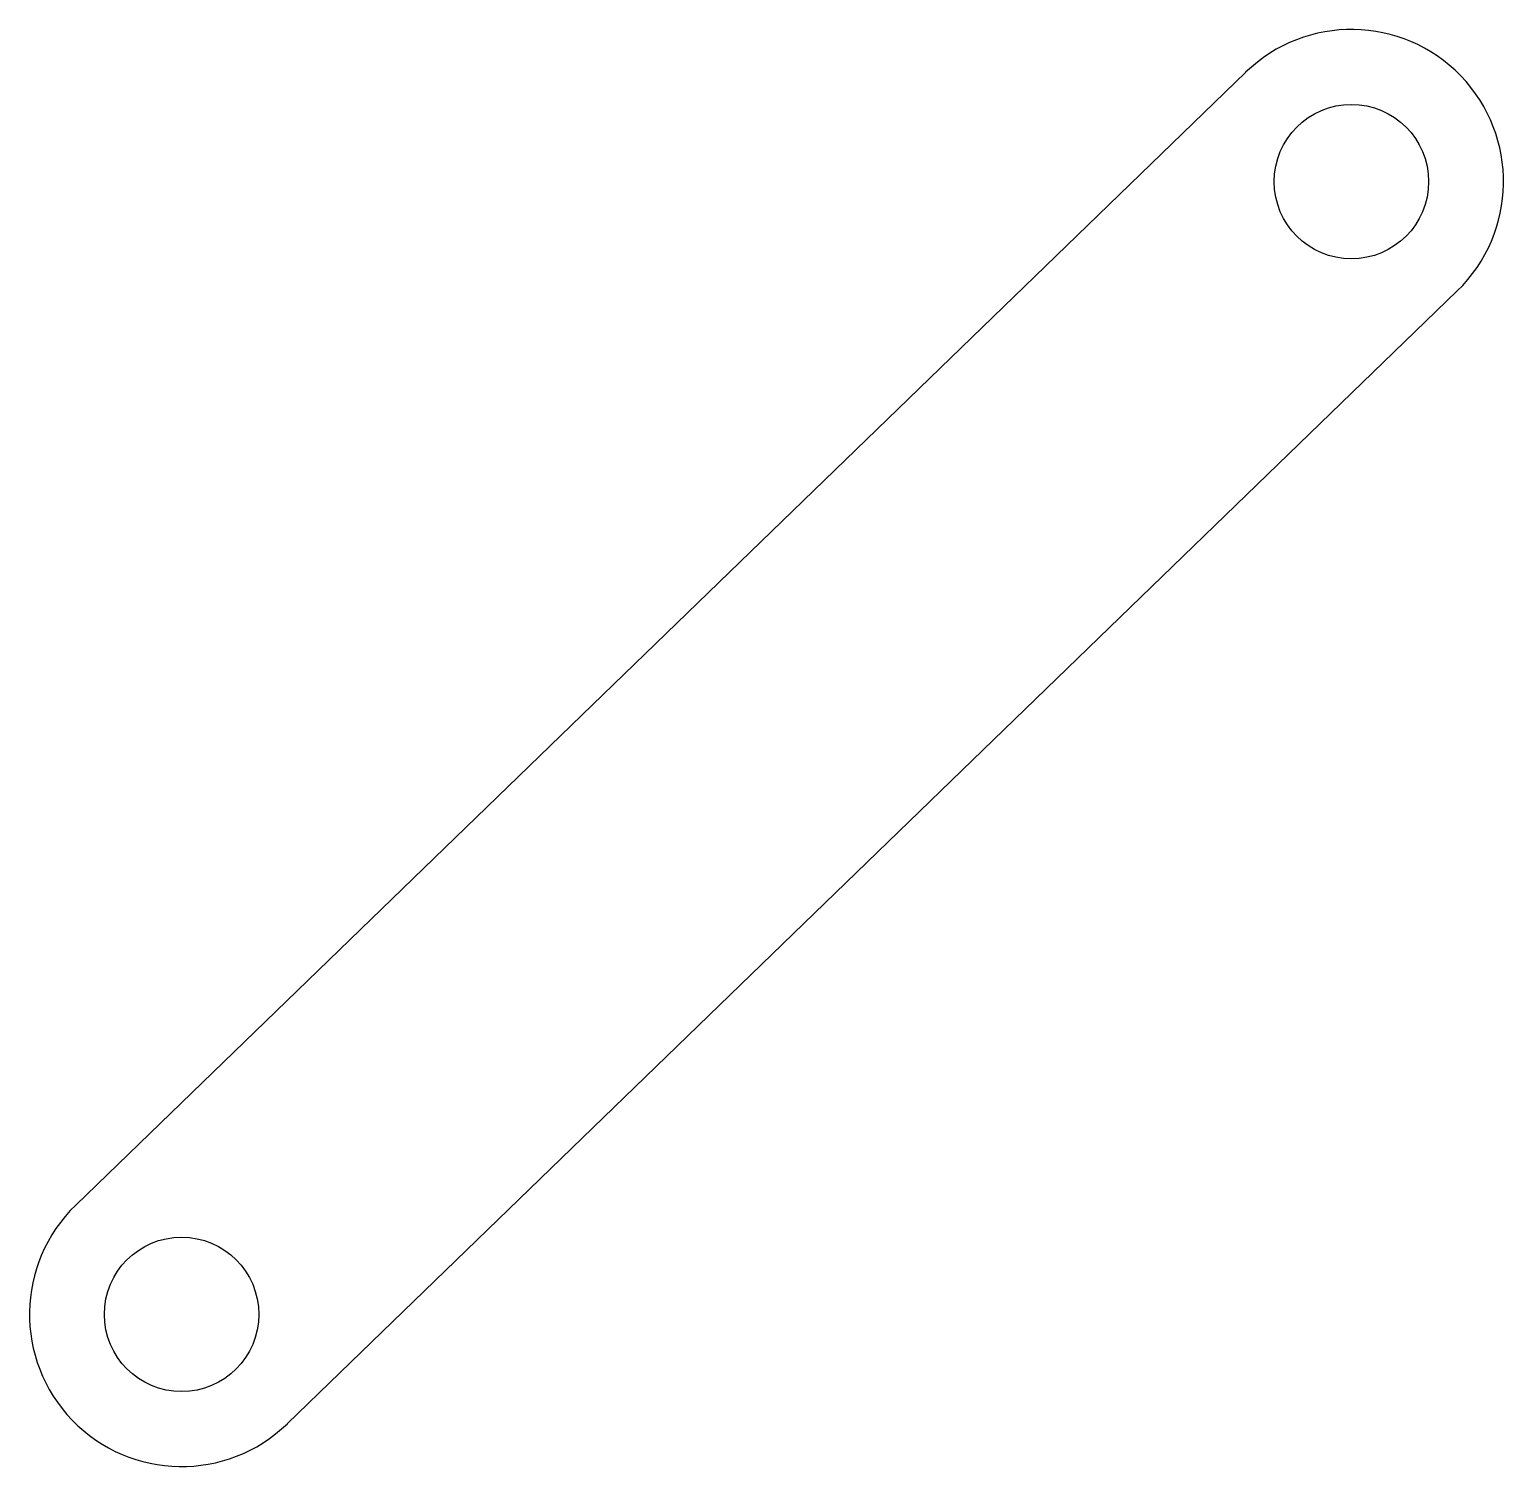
# Model space of a CAD drawing. Header units: millimetres. Extents: x -15.8 to 15.8, y -15.3 to 15.3.
import ezdxf

# ---------------------------------------------------------------- set-up
doc = ezdxf.new("R2010")
doc.units = ezdxf.units.MM
doc.layers.add('Sketch087', color=7, linetype='CONTINUOUS')

msp = doc.modelspace()

# ---------------------------------------------------------------- linework, layer by layer
at = {"layer": 'Sketch087'}
for p, q in [((-14.76, -9.765), (10.24, 14.435)), ((-10.24, -14.435), (14.76, 9.765))]:
    msp.add_line(p, q, dxfattribs=at)
for centre in [(12.5, 12.1), (-12.5, -12.1)]:
    msp.add_circle(centre, 1.65, dxfattribs=at)
for centre, start, end in [((12.5, 12.1), -45.9316, 134.0684), ((-12.5, -12.1), 134.0684, -45.9316)]:
    msp.add_arc(centre, 3.25, start, end, dxfattribs=at)

doc.saveas('drawing.dxf')
